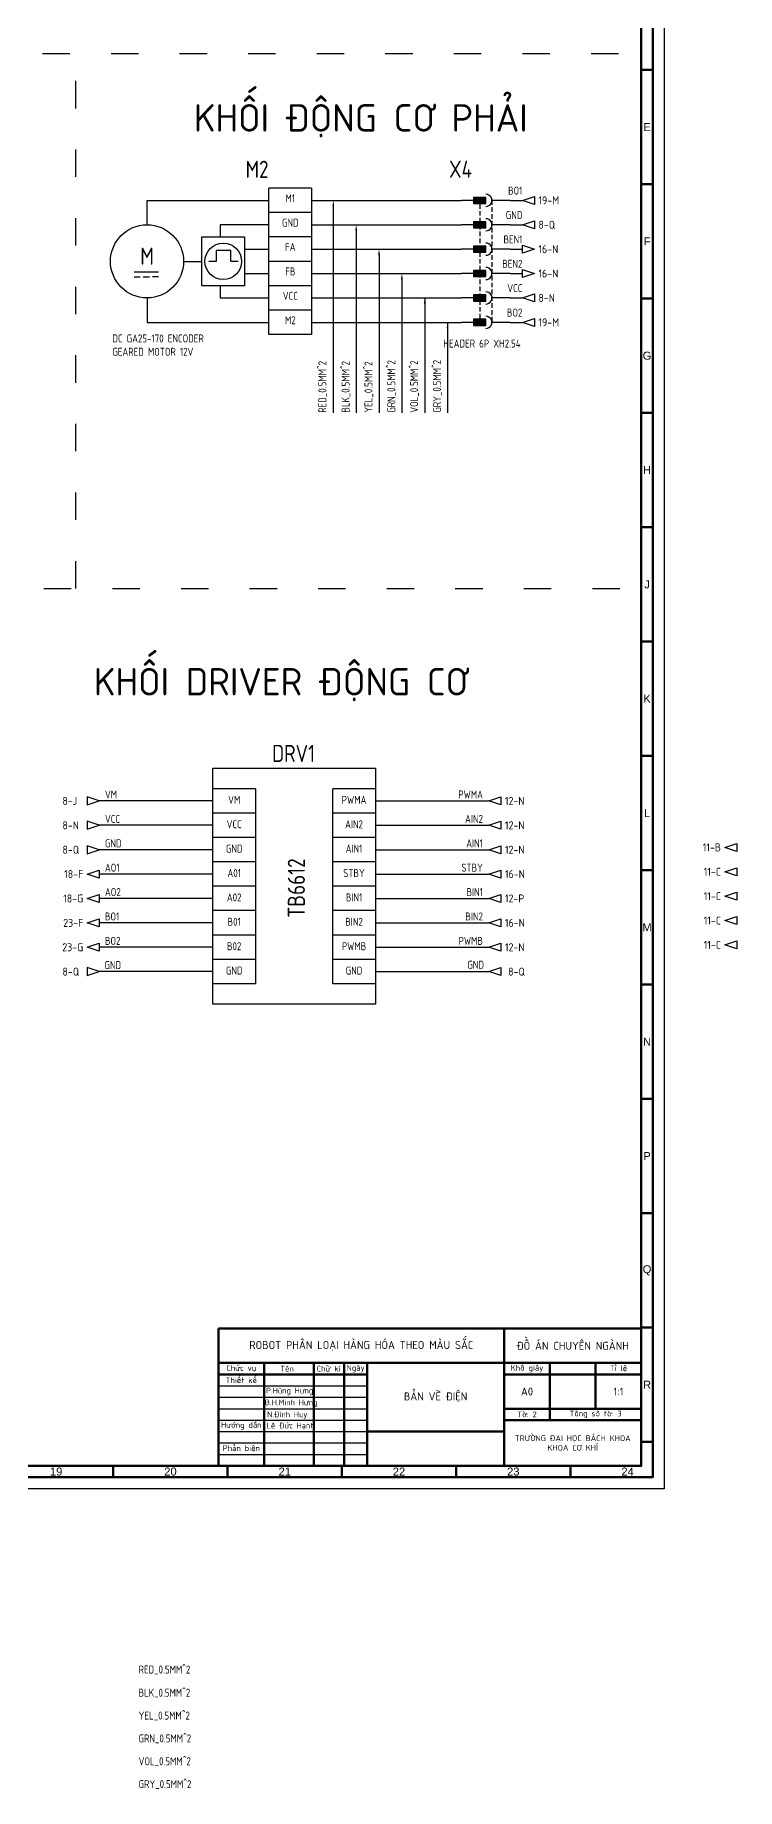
# Model space of a CAD drawing. Extents: x -73 to 5488, y -2262 to 3535.
# Drawn here: x 932 to 1239, y -662 to 105 of the extents above; entities that cross this region are included whole.
import ezdxf
from ezdxf.enums import TextEntityAlignment as Align

# ---------------------------------------------------------------- set-up
doc = ezdxf.new("R2010")
doc.units = 0
doc.linetypes.add('ACAD_ISO03W100', pattern=[30, 12, -18])
doc.linetypes.add('ACISOWELD', pattern=[3, 2, -1])
for name, color, linetype, lineweight in [('Khung_ten', 7, 'Continuous', 70), ('Lien dam 05', 2, 'Continuous', 50), ('Net dut025', 150, 'ACAD_ISO03W100', 25), ('Net khuat', 140, 'ACISOWELD', 25), ('Net manh', 200, 'Continuous', 25), ('Net_manh', 7, 'Continuous', 25), ('Text', 3, 'Continuous', 25)]:
    doc.layers.add(name, color=color, linetype=linetype, lineweight=lineweight)
for name, color, linetype in [('SYMS', 7, 'Continuous'), ('TAGS', 150, 'Continuous'), ('XREF', 7, 'Continuous')]:
    doc.layers.add(name, color=color, linetype=linetype)
doc.styles.add('3 ITALIC', font='tcvn+7284-2003i.ttf', dxfattribs={"height": 2.5})
doc.styles.add('Annotative', font='arial.ttf')
doc.styles.get("Standard").update_dxf_attribs({"font": 'isocp2.shx', "width": 0.9, "height": 3.5})
doc.styles.add('WD_IEC 3.5', font='isocp2.shx', dxfattribs={"width": 0.9, "height": 3.5})
doc.styles.add('WD_IEC_2.5mm', font='isocp2.shx', dxfattribs={"width": 0.9, "height": 2.5})

# ---------------------------------------------------------------- blocks, each defined once
blk = doc.blocks.new('VC01PJ')
for p, q in [((0, 2.5), (0, 5)), ((0, -5), (0, -1.25))]:
    blk.add_line(p, q)
blk.add_lwpolyline([(-0.63, 0), (0.62, 0), (0.62, 2.5), (-0.63, 2.5)], close=True)
blk.add_arc((0, 0), 1.25, 180, 0)
blk.add_solid([(-0.63, 2.5), (-0.63, 0), (0.62, 2.5), (0.62, 0)])
at = {"style": 'WD_IEC 3.5'}
for tag, p in [('INST', (-5.25, 8)), ('LOC', (-5.25, 5)), ('TAG1', (-5.25, 2)), ('DESC1', (-5.25, -5.6)), ('DESC2', (-5.25, -8.6)), ('DESC3', (-5.25, -11.6))]:
    blk.add_attdef(tag, text='', height=2.5, dxfattribs=at).set_placement(p, align=Align.RIGHT)
blk.add_attdef('TERM02', text='', height=2, rotation=90, dxfattribs=at).set_placement((-1, 5), align=Align.RIGHT)
at = {"style": 'WD_IEC 3.5', "flags": 1}
for tag, p, height in [('X2TERM02', (0, 5), 0.32), ('X2TERMDESC02', (0, 4.48), 0.32), ('MFG', (2.75, 4), 1.5), ('X4LINK', (-1.25, 1.25), 0.32), ('X1LINK', (1.25, 1.25), 0.32), ('CAT', (2.75, 1.5), 1.5), ('ASSYCODE', (2.75, -2.75), 1), ('FAMILY', (2.75, -4.25), 1), ('X8TERM01', (0, -5), 0.32), ('X8TERMDESC01', (0, -5.52), 0.32), ('CATDESC', (2.75, -5.75), 1)]:
    blk.add_attdef(tag, p, '', height=height, dxfattribs=at)
at = {"style": 'WD_IEC 3.5'}
blk.add_attdef('TERM01', (-1, -5), '', height=2, rotation=90, dxfattribs=at)
blk = doc.blocks.new('HA1S1')
blk.add_lwpolyline([(0, 1.25), (3.75, 0), (0, -1.25)], close=True)
at = {"style": 'WD_IEC 3.5'}
for tag, height, flags, p in [('WIRENO', 2.5, 8, (-1.25, 1)), ('SIGCODE', 1, 1, (5, 1.8))]:
    blk.add_attdef(tag, text='', height=height, dxfattribs=dict(at, flags=flags)).set_placement(p, align=Align.RIGHT)
at = {"style": 'WD_IEC 3.5', "flags": 1}
blk.add_attdef('X4TERM01', (0, 0), '', height=0.32, dxfattribs=at)
at = {"style": 'WD_IEC 3.5'}
blk.add_attdef('XREF', text='', height=2.5, dxfattribs=at).set_placement((5, 0), align=Align.MIDDLE_LEFT)
blk.add_attdef('DESC1', text='', height=2.5, dxfattribs=at).set_placement((-1.25, -1), align=Align.TOP_RIGHT)
blk = doc.blocks.new('HA1D1')
blk.add_lwpolyline([(0, 0), (3.75, 1.25), (3.75, -1.25)], close=True)
at = {"style": 'WD_IEC 3.5'}
for tag, height, flags, p in [('WIRENO', 2.5, 8, (-1.25, 1)), ('SIGCODE', 1, 1, (5, 1.8))]:
    blk.add_attdef(tag, text='', height=height, dxfattribs=dict(at, flags=flags)).set_placement(p, align=Align.RIGHT)
at = {"style": 'WD_IEC 3.5', "flags": 1}
blk.add_attdef('X4TERM01', (0, 0), '', height=0.32, dxfattribs=at)
at = {"style": 'WD_IEC 3.5'}
blk.add_attdef('XREF', text='', height=2.5, dxfattribs=at).set_placement((5, 0), align=Align.MIDDLE_LEFT)
blk.add_attdef('DESC1', text='', height=2.5, dxfattribs=at).set_placement((-1.25, -1), align=Align.TOP_RIGHT)
blk = doc.blocks.new('HA1S3')
blk.add_lwpolyline([(-3.75, 0), (0, 1.25), (0, -1.25)], close=True)
at = {"style": 'WD_IEC 3.5'}
blk.add_attdef('XREF', text='', height=2.5, dxfattribs=at).set_placement((-5, 0), align=Align.MIDDLE_RIGHT)
at = {"style": 'WD_IEC 3.5', "flags": 1}
blk.add_attdef('SIGCODE', text='', height=1, dxfattribs=at).set_placement((-2.5, 1.8), align=Align.RIGHT)
at = {"style": 'WD_IEC 3.5'}
for tag, p, height, flags in [('X1TERM01', (0, 0), 0.32, 1), ('WIRENO', (1.25, 1), 2.5, 8)]:
    blk.add_attdef(tag, p, '', height=height, dxfattribs=dict(at, flags=flags))
blk.add_attdef('DESC1', text='', height=2.5, dxfattribs=at).set_placement((1.25, -1), align=Align.TOP_LEFT)

msp = doc.modelspace()

# ---------------------------------------------------------------- linework, layer by layer
msp.add_lwpolyline([(17.76, -530.52), (17.76, 310.48), (1206.76, 310.48), (1206.76, -530.52), (17.76, -530.52)], close=True)
at = {"layer": 'Khung_ten'}
for p, q in [((1201.76, 89.98), (1196.76, 89.98)), ((1201.76, 39.98), (1196.76, 39.98)), ((1201.76, -10.02), (1196.76, -10.02)), ((1201.76, -60.02), (1196.76, -60.02)), ((1201.76, -110.02), (1196.76, -110.02)), ((1201.76, -160.02), (1196.76, -160.02)), ((1201.76, -210.02), (1196.76, -210.02)), ((1201.76, -260.02), (1196.76, -260.02)), ((1201.76, -310.02), (1196.76, -310.02)), ((1201.76, -360.02), (1196.76, -360.02)), ((1201.76, -410.02), (1196.76, -410.02)), ((1201.76, -460.02), (1196.76, -460.02)), ((1201.76, -460.02), (1196.76, -460.02)), ((1011.76, -520.52), (1011.76, -460.52)), ((1011.76, -460.52), (1196.76, -460.52)), ((1136.76, -520.52), (1136.76, -460.52)), ((1011.76, -475.52), (1196.76, -475.52)), ((1031.76, -475.52), (1031.76, -520.52)), ((1053.45, -475.52), (1053.45, -520.52)), ((1066.76, -475.52), (1066.76, -520.52)), ((1076.76, -475.52), (1076.76, -520.52)), ((1136.76, -475.52), (1156.76, -475.52)), ((1156.76, -475.52), (1156.76, -500.52)), ((1176.76, -475.52), (1176.76, -495.52)), ((1011.76, -480.52), (1076.76, -480.52)), ((1136.76, -480.52), (1196.76, -480.52)), ((1136.76, -495.52), (1196.76, -495.52)), ((1076.76, -505.52), (1136.76, -505.52)), ((1136.76, -500.52), (1196.76, -500.52)), ((1201.76, -510.02), (1196.76, -510.02)), ((965.76, -525.52), (965.76, -520.52)), ((1196.76, -520.52), (1011.76, -520.52)), ((1015.76, -525.52), (1015.76, -520.52)), ((1065.76, -525.52), (1065.76, -520.52)), ((1115.76, -525.52), (1115.76, -520.52)), ((1165.76, -525.52), (1165.76, -520.52)), ((1165.76, -525.52), (1201.76, -525.52))]:
    msp.add_line(p, q, dxfattribs=at)
for points in [[(29.76, -525.52), (1201.76, -525.52), (1201.76, 305.48), (29.76, 305.48)], [(34.76, -520.52), (1196.76, -520.52), (1196.76, 300.48), (34.76, 300.48)]]:
    msp.add_lwpolyline(points, close=True, dxfattribs=at)
at = {"layer": 'Net dut025'}
for p, q in [((34.76, 97.22), (1196.76, 97.22)), ((949.36, -136.82), (949.36, 97.22)), ((455.38, -136.82), (1196.76, -136.82))]:
    msp.add_line(p, q, dxfattribs=at)
at = {"layer": 'Net khuat'}
for p, q in [((1126.08, 34.26), (1126.08, -21.74)), ((1131.41, 32.93), (1131.41, -20.41))]:
    msp.add_line(p, q, dxfattribs=at)
at = {"layer": 'Net manh'}
for p, q in [((980.52, 32.93), (1033.86, 32.93)), ((980.52, 22.26), (980.52, 32.93)), ((1033.86, -25.74), (1033.86, 38.26)), ((1052.53, 38.26), (1033.86, 38.26)), ((1052.53, 38.26), (1052.53, -25.74)), ((1052.53, 32.93), (1118.08, 32.93)), ((1139.41, 32.93), (1144.74, 32.93)), ((1052.53, 27.59), (1033.86, 27.59)), ((1033.86, 22.26), (1012.52, 22.26)), ((1012.52, 22.26), (1012.52, 16.93)), ((1052.53, 16.93), (1033.86, 16.93)), ((1052.53, 22.26), (1118.08, 22.26)), ((1139.41, 22.26), (1144.74, 22.26)), ((1023.19, 11.59), (1033.86, 11.59)), ((1052.53, 11.59), (1118.08, 11.59)), ((1139.41, 11.59), (1144.74, 11.59)), ((974.85, 1.65), (985.51, 1.65)), ((996.52, 6.26), (1004.52, 6.26)), ((1023.19, 0.93), (1033.86, 0.93)), ((1052.53, 6.26), (1033.86, 6.26)), ((1052.53, 0.93), (1118.08, 0.93)), ((1139.41, 0.93), (1144.74, 0.93)), ((974.85, -0.49), (977.51, -0.49)), ((978.79, -0.49), (981.57, -0.49)), ((985.51, -0.49), (982.85, -0.49)), ((1012.52, -4.41), (1012.52, -9.74)), ((1052.53, -4.41), (1033.86, -4.41)), ((980.52, -9.74), (980.52, -20.41)), ((1012.52, -9.74), (1033.86, -9.74)), ((1052.53, -15.07), (1033.86, -15.07)), ((1052.53, -9.74), (1118.08, -9.74)), ((1139.41, -9.74), (1144.74, -9.74)), ((980.52, -20.41), (1033.86, -20.41)), ((1052.53, -20.41), (1118.08, -20.41)), ((1139.41, -20.41), (1144.74, -20.41)), ((1052.53, -25.74), (1033.86, -25.74)), ((1009.32, -229.71), (959.61, -229.71)), ((1027.99, -224.38), (1009.32, -224.38)), ((1027.99, -224.38), (1027.99, -235.05)), ((1061.74, -235.05), (1061.74, -224.38)), ((1080.4, -224.38), (1061.74, -224.38)), ((1080.4, -229.71), (1130.11, -229.71)), ((1027.99, -235.05), (1009.32, -235.05)), ((1027.99, -235.05), (1009.32, -235.05)), ((1027.99, -235.05), (1027.99, -245.71)), ((1080.4, -235.05), (1061.74, -235.05)), ((1061.74, -245.71), (1061.74, -235.05)), ((1080.4, -235.05), (1061.74, -235.05)), ((1009.32, -240.38), (959.61, -240.38)), ((1080.4, -240.38), (1130.11, -240.38)), ((1009.32, -251.05), (959.61, -251.05)), ((1027.99, -245.71), (1009.32, -245.71)), ((1027.99, -245.71), (1009.32, -245.71)), ((1027.99, -245.71), (1027.99, -256.38)), ((1080.4, -245.71), (1061.74, -245.71)), ((1061.74, -256.38), (1061.74, -245.71)), ((1080.4, -245.71), (1061.74, -245.71)), ((1080.4, -251.05), (1130.11, -251.05)), ((1027.99, -256.38), (1009.32, -256.38)), ((1027.99, -256.38), (1009.32, -256.38)), ((1027.99, -256.38), (1027.99, -267.05)), ((1080.4, -256.38), (1061.74, -256.38)), ((1061.74, -267.05), (1061.74, -256.38)), ((1080.4, -256.38), (1061.74, -256.38)), ((1009.32, -261.71), (959.61, -261.71)), ((1027.99, -267.05), (1009.32, -267.05)), ((1027.99, -267.05), (1009.32, -267.05)), ((1027.99, -267.05), (1027.99, -277.71)), ((1080.4, -267.05), (1061.74, -267.05)), ((1061.74, -277.71), (1061.74, -267.05)), ((1080.4, -267.05), (1061.74, -267.05)), ((1080.4, -261.71), (1130.11, -261.71)), ((1009.32, -272.38), (959.61, -272.38)), ((1080.4, -272.38), (1130.11, -272.38)), ((1009.32, -283.05), (959.61, -283.05)), ((1027.99, -277.71), (1009.32, -277.71)), ((1027.99, -277.71), (1009.32, -277.71)), ((1027.99, -277.71), (1027.99, -288.38)), ((1027.99, -277.71), (1027.99, -288.38)), ((1080.4, -277.71), (1061.74, -277.71)), ((1061.74, -288.38), (1061.74, -277.71)), ((1080.4, -277.71), (1061.74, -277.71)), ((1080.4, -283.05), (1130.11, -283.05)), ((1027.99, -288.38), (1009.32, -288.38)), ((1027.99, -288.38), (1009.32, -288.38)), ((1027.99, -288.38), (1027.99, -299.05)), ((1027.99, -288.38), (1027.99, -299.05)), ((1080.4, -288.38), (1061.74, -288.38)), ((1061.74, -299.05), (1061.74, -288.38)), ((1080.4, -288.38), (1061.74, -288.38)), ((1009.32, -293.71), (959.61, -293.71)), ((1027.99, -299.05), (1009.32, -299.05)), ((1027.99, -299.05), (1009.32, -299.05)), ((1027.99, -299.05), (1027.99, -309.71)), ((1027.99, -299.05), (1027.99, -309.71)), ((1080.4, -299.05), (1061.74, -299.05)), ((1061.74, -309.71), (1061.74, -299.05)), ((1080.4, -299.05), (1061.74, -299.05)), ((1080.4, -293.71), (1130.11, -293.71)), ((1009.32, -304.38), (959.61, -304.38)), ((1080.4, -304.38), (1130.11, -304.38)), ((1027.99, -309.71), (1009.32, -309.71)), ((1080.4, -309.71), (1061.74, -309.71))]:
    msp.add_line(p, q, dxfattribs=at)
at = {"layer": 'Net manh', "lineweight": 25}
for p, q in [((1017.15, 11.01), (1010.76, 11.01)), ((1010.76, 11.01), (1010.76, 6.22)), ((1017.15, 6.27), (1017.15, 11.01)), ((1010.76, 6.22), (1007.56, 6.22)), ((1020.35, 6.27), (1017.15, 6.27))]:
    msp.add_line(p, q, dxfattribs=at)
at = {"layer": 'Net manh'}
for points in [[(1023.19, 16.93), (1023.19, -4.41), (1004.52, -4.41), (1004.52, 16.93)], [(1009.32, -215.46), (1080.4, -215.46), (1080.4, -318.61), (1009.32, -318.61)]]:
    msp.add_lwpolyline(points, close=True, dxfattribs=at)
msp.add_circle((980.52, 6.26), 16, dxfattribs=at)
at = {"layer": 'Net manh', "lineweight": 25}
msp.add_circle((1013.86, 6.26), 8, dxfattribs=at)
at = {"layer": 'Net_manh', "color": 30, "true_color": 0xf26722}
for p, q in [((1011.76, -485.52), (1076.76, -485.52)), ((1011.76, -490.52), (1076.76, -490.52)), ((1011.76, -495.52), (1076.76, -495.52)), ((1011.76, -500.52), (1076.76, -500.52)), ((1011.76, -505.52), (1076.76, -505.52)), ((1011.76, -510.52), (1076.76, -510.52)), ((1011.76, -515.52), (1076.76, -515.52))]:
    msp.add_line(p, q, dxfattribs=at)
at = {"layer": 'SYMS'}
for p, q in [((1062.01, 30.43), (1062.01, -59.93)), ((1072.01, 19.76), (1072.01, -59.93)), ((1082.01, 9.09), (1082.01, -59.93)), ((1092.01, -1.57), (1092.01, -59.93)), ((1102.01, -9.74), (1102.01, -59.93)), ((1112.01, -20.41), (1112.01, -59.93))]:
    msp.add_line(p, q, dxfattribs=at)
for points in [[(1061.59, 30.43), (1062.01, 32.93), (1062.42, 30.43)], [(1071.59, 19.76), (1072.01, 22.26), (1072.42, 19.76)], [(1081.59, 9.09), (1082.01, 11.59), (1082.42, 9.09)], [(1091.59, -1.57), (1092.01, 0.93), (1092.42, -1.57)], [(1101.59, -12.24), (1102.01, -9.74), (1102.42, -12.24)], [(1111.59, -22.91), (1112.01, -20.41), (1112.42, -22.91)]]:
    msp.add_solid(points, dxfattribs=at)

# ---------------------------------------------------------------- block references
at = {"layer": 'Net manh', "xscale": 2.13333866664, "yscale": 2.13333866664, "zscale": 2.13333866664, "rotation": 89.99999999999997}
for p in [(1128.74, 32.93), (1128.74, 22.26), (1128.74, 11.59), (1128.74, 0.93), (1128.74, -9.74), (1128.74, -20.41)]:
    msp.add_blockref('VC01PJ', p, dxfattribs=at)
at = {"layer": 'SYMS'}
ref = msp.add_blockref('HA1D1', (1144.74, 32.93), dxfattribs=dict(at, xscale=1.4, yscale=1.4, zscale=1.4))
ref.add_attrib('XREF', '19-M', dxfattribs={"layer": 'XREF', "height": 3.5, "style": 'WD_IEC 3.5'}).set_placement((1151.74, 32.93), align=Align.MIDDLE_LEFT)
ref = msp.add_blockref('HA1D1', (1144.74, 22.26), dxfattribs=dict(at, xscale=1.4, yscale=1.4, zscale=1.4))
ref.add_attrib('XREF', '8-Q', dxfattribs={"layer": 'XREF', "height": 3.5, "style": 'WD_IEC 3.5'}).set_placement((1151.74, 22.26), align=Align.MIDDLE_LEFT)
ref = msp.add_blockref('HA1S1', (1144.74, 11.59), dxfattribs=dict(at, xscale=1.4, yscale=1.4, zscale=1.4))
ref.add_attrib('XREF', '16-N', dxfattribs={"layer": 'XREF', "height": 3.5, "style": 'WD_IEC 3.5'}).set_placement((1151.74, 11.59), align=Align.MIDDLE_LEFT)
ref = msp.add_blockref('HA1S1', (1144.74, 0.93), dxfattribs=dict(at, xscale=1.4, yscale=1.4, zscale=1.4))
ref.add_attrib('XREF', '16-N', dxfattribs={"layer": 'XREF', "height": 3.5, "style": 'WD_IEC 3.5'}).set_placement((1151.74, 0.93), align=Align.MIDDLE_LEFT)
ref = msp.add_blockref('HA1D1', (1144.74, -9.74), dxfattribs=dict(at, xscale=1.4, yscale=1.4, zscale=1.4))
ref.add_attrib('XREF', '8-N', dxfattribs={"layer": 'XREF', "height": 3.5, "style": 'WD_IEC 3.5'}).set_placement((1151.74, -9.74), align=Align.MIDDLE_LEFT)
ref = msp.add_blockref('HA1D1', (1144.74, -20.41), dxfattribs=dict(at, xscale=1.4, yscale=1.4, zscale=1.4))
ref.add_attrib('XREF', '19-M', dxfattribs={"layer": 'XREF', "height": 3.5, "style": 'WD_IEC 3.5'}).set_placement((1151.74, -20.41), align=Align.MIDDLE_LEFT)
ref = msp.add_blockref('HA1D1', (959.61, -229.71), dxfattribs=dict(at, xscale=-1.4, yscale=1.4, zscale=1.4))
ref.add_attrib('XREF', '8-J', dxfattribs={"layer": 'XREF', "height": 3.5, "style": 'WD_IEC 3.5'}).set_placement((943.51, -229.71), align=Align.MIDDLE_LEFT)
ref = msp.add_blockref('HA1D1', (1130.11, -229.71), dxfattribs=dict(at, xscale=1.4, yscale=1.4, zscale=1.4))
ref.add_attrib('XREF', '12-N', dxfattribs={"layer": 'XREF', "height": 3.5, "style": 'WD_IEC 3.5'}).set_placement((1137.11, -229.71), align=Align.MIDDLE_LEFT)
ref = msp.add_blockref('HA1D1', (959.61, -240.38), dxfattribs=dict(at, xscale=-1.4, yscale=1.4, zscale=1.4))
ref.add_attrib('XREF', '8-N', dxfattribs={"layer": 'XREF', "height": 3.5, "style": 'WD_IEC 3.5'}).set_placement((943.51, -240.38), align=Align.MIDDLE_LEFT)
ref = msp.add_blockref('HA1D1', (1130.11, -240.38), dxfattribs=dict(at, xscale=1.4, yscale=1.4, zscale=1.4))
ref.add_attrib('XREF', '12-N', dxfattribs={"layer": 'XREF', "height": 3.5, "style": 'WD_IEC 3.5'}).set_placement((1137.11, -240.38), align=Align.MIDDLE_LEFT)
ref = msp.add_blockref('HA1D1', (959.61, -251.05), dxfattribs=dict(at, xscale=-1.4, yscale=1.4, zscale=1.4))
ref.add_attrib('XREF', '8-Q', dxfattribs={"layer": 'XREF', "height": 3.5, "style": 'WD_IEC 3.5'}).set_placement((943.51, -251.05), align=Align.MIDDLE_LEFT)
ref = msp.add_blockref('HA1D1', (1130.11, -251.05), dxfattribs=dict(at, xscale=1.4, yscale=1.4, zscale=1.4))
ref.add_attrib('XREF', '12-N', dxfattribs={"layer": 'XREF', "height": 3.5, "style": 'WD_IEC 3.5'}).set_placement((1137.11, -251.05), align=Align.MIDDLE_LEFT)
ref = msp.add_blockref('HA1S3', (1238.59, -250.03), dxfattribs=dict(at, xscale=1.4, yscale=1.4, zscale=1.4))
ref.add_attrib('XREF', '11-B', dxfattribs={"layer": 'XREF', "height": 3.5, "style": 'WD_IEC 3.5'}).set_placement((1231.59, -250.03), align=Align.MIDDLE_RIGHT)
ref = msp.add_blockref('HA1S3', (959.61, -261.71), dxfattribs=dict(at, xscale=1.4, yscale=1.4, zscale=1.4))
ref.add_attrib('XREF', '18-F', dxfattribs={"layer": 'XREF', "height": 3.5, "style": 'WD_IEC 3.5'}).set_placement((952.61, -261.71), align=Align.MIDDLE_RIGHT)
ref = msp.add_blockref('HA1D1', (1130.11, -261.71), dxfattribs=dict(at, xscale=1.4, yscale=1.4, zscale=1.4))
ref.add_attrib('XREF', '16-N', dxfattribs={"layer": 'XREF', "height": 3.5, "style": 'WD_IEC 3.5'}).set_placement((1137.11, -261.71), align=Align.MIDDLE_LEFT)
ref = msp.add_blockref('HA1S3', (1238.59, -260.7), dxfattribs=dict(at, xscale=1.4, yscale=1.4, zscale=1.4))
ref.add_attrib('XREF', '11-C', dxfattribs={"layer": 'XREF', "height": 3.5, "style": 'WD_IEC 3.5'}).set_placement((1231.59, -260.7), align=Align.MIDDLE_RIGHT)
ref = msp.add_blockref('HA1S3', (959.61, -272.38), dxfattribs=dict(at, xscale=1.4, yscale=1.4, zscale=1.4))
ref.add_attrib('XREF', '18-G', dxfattribs={"layer": 'XREF', "height": 3.5, "style": 'WD_IEC 3.5'}).set_placement((952.61, -272.38), align=Align.MIDDLE_RIGHT)
ref = msp.add_blockref('HA1D1', (1130.11, -272.38), dxfattribs=dict(at, xscale=1.4, yscale=1.4, zscale=1.4))
ref.add_attrib('XREF', '12-P', dxfattribs={"layer": 'XREF', "height": 3.5, "style": 'WD_IEC 3.5'}).set_placement((1137.11, -272.38), align=Align.MIDDLE_LEFT)
ref = msp.add_blockref('HA1S3', (1238.59, -271.37), dxfattribs=dict(at, xscale=1.4, yscale=1.4, zscale=1.4))
ref.add_attrib('XREF', '11-C', dxfattribs={"layer": 'XREF', "height": 3.5, "style": 'WD_IEC 3.5'}).set_placement((1231.59, -271.37), align=Align.MIDDLE_RIGHT)
ref = msp.add_blockref('HA1S3', (959.61, -283.05), dxfattribs=dict(at, xscale=1.4, yscale=1.4, zscale=1.4))
ref.add_attrib('XREF', '23-F', dxfattribs={"layer": 'XREF', "height": 3.5, "style": 'WD_IEC 3.5'}).set_placement((952.61, -283.05), align=Align.MIDDLE_RIGHT)
ref = msp.add_blockref('HA1D1', (1130.11, -283.05), dxfattribs=dict(at, xscale=1.4, yscale=1.4, zscale=1.4))
ref.add_attrib('XREF', '16-N', dxfattribs={"layer": 'XREF', "height": 3.5, "style": 'WD_IEC 3.5'}).set_placement((1137.11, -283.05), align=Align.MIDDLE_LEFT)
ref = msp.add_blockref('HA1S3', (1238.59, -282.03), dxfattribs=dict(at, xscale=1.4, yscale=1.4, zscale=1.4))
ref.add_attrib('XREF', '11-C', dxfattribs={"layer": 'XREF', "height": 3.5, "style": 'WD_IEC 3.5'}).set_placement((1231.59, -282.03), align=Align.MIDDLE_RIGHT)
ref = msp.add_blockref('HA1S3', (1238.59, -292.7), dxfattribs=dict(at, xscale=1.4, yscale=1.4, zscale=1.4))
ref.add_attrib('XREF', '11-C', dxfattribs={"layer": 'XREF', "height": 3.5, "style": 'WD_IEC 3.5'}).set_placement((1231.59, -292.7), align=Align.MIDDLE_RIGHT)
ref = msp.add_blockref('HA1S3', (959.61, -293.71), dxfattribs=dict(at, xscale=1.4, yscale=1.4, zscale=1.4))
ref.add_attrib('XREF', '23-G', dxfattribs={"layer": 'XREF', "height": 3.5, "style": 'WD_IEC 3.5'}).set_placement((952.61, -293.71), align=Align.MIDDLE_RIGHT)
ref = msp.add_blockref('HA1D1', (1130.11, -293.71), dxfattribs=dict(at, xscale=1.4, yscale=1.4, zscale=1.4))
ref.add_attrib('XREF', '12-N', dxfattribs={"layer": 'XREF', "height": 3.5, "style": 'WD_IEC 3.5'}).set_placement((1137.11, -293.71), align=Align.MIDDLE_LEFT)
ref = msp.add_blockref('HA1D1', (959.61, -304.38), dxfattribs=dict(at, xscale=-1.4, yscale=1.4, zscale=1.4))
ref.add_attrib('XREF', '8-Q', dxfattribs={"layer": 'XREF', "height": 3.5, "style": 'WD_IEC 3.5'}).set_placement((943.51, -304.38), align=Align.MIDDLE_LEFT)
ref = msp.add_blockref('HA1D1', (1130.11, -304.38), dxfattribs=dict(at, xscale=1.4, yscale=1.4, zscale=1.4))
ref.add_attrib('XREF', '8-Q', dxfattribs={"layer": 'XREF', "height": 3.5, "style": 'WD_IEC 3.5'}).set_placement((1138.51, -304.38), align=Align.MIDDLE_LEFT)

# ---------------------------------------------------------------- texts
at = {"layer": 'Khung_ten', "attachment_point": 5, "style": 'Annotative'}
for s, insert, char_height, width in [('E', (1199.26, 64.98), 3.5, 5), ('F', (1199.26, 14.98), 3.5, 5), ('G', (1199.26, -35.02), 3.5, 5), ('H', (1199.26, -85.02), 3.5, 5), ('J', (1199.26, -135.02), 3.5, 5), ('K', (1199.26, -185.02), 3.5, 5), ('L', (1199.26, -235.02), 3.5, 5), ('M', (1199.26, -285.02), 3.5, 5), ('N', (1199.26, -335.02), 3.5, 5), ('P', (1199.26, -385.02), 3.5, 5), ('Q', (1199.26, -435.02), 3.5, 5), ('{\\fTCVN 7284|b0|i0|c0|p34;ROBOT PHÂN LOẠI HÀNG HÓA THEO MÀU SẮC}', (1074.26, -468.02), 3.5, 125), ('{\\fTCVN 7284|b0|i0|c0|p34;ĐỒ ÁN CHUYÊN NGÀNH}', (1166.76, -468.02), 3.5, 60), ('{\\fTCVN 7284|b0|i0|c0|p34;Khổ giấy}', (1146.76, -478.02), 2.5, 20), ('{\\fTCVN 7284|b0|i0|c0|p34;Thiết kế}', (1021.76, -483.02), 2.5, 20), ('{\\fTCVN 7284|b0|i0|c0|p34;Chức vụ}', (1021.76, -478.02), 2.5, 20), ('{\\fTCVN 7284|b0|i0|c0|p34;Tên}', (1041.76, -478.02), 2.5, 20), ('{\\fTCVN 7284|b0|i0|c0|p34;Chữ kí}', (1059.96, -478.02), 2.5, 15), ('{\\fTCVN 7284|b0|i0|c0|p34;Ngày}', (1071.76, -478.02), 2.5, 10), ('{\\fTCVN 7284|b0|i0|c0|p34;Tỉ lệ}', (1186.76, -478.02), 2.5, 20), ('{\\fTCVN 7284|b0|i0|c0|p34;BẢN VẼ ĐIỆN}', (1106.76, -490.52), 3.5, 60), ('{\\fTCVN 7284|b0|i0|c0|p34;A0}', (1146.76, -488.02), 3.5, 20), ('{\\fTCVN 7284|b0|i0|c0|p34;1:1}', (1186.76, -488.02), 3.5, 20), ('R', (1199.26, -485.02), 3.5, 5), ('{\\fTCVN 7284|b0|i0|c0|p34;Tờ: 2}', (1146.76, -498.02), 2.5, 20), ('{\\fTCVN 7284|b0|i0|c0|p34;Tổng số tờ: 3}', (1176.76, -498.02), 2.5, 40), ('{\\fTCVN 7284|b0|i0|c0|p34;Hướng dẫn}', (1021.76, -503.02), 2.5, 20), ('{\\fTCVN 7284|b0|i0|c0|p34;Phản biện}', (1021.76, -513.02), 2.5, 20), ('{\\fTCVN 7284|b0|i0|c0|p34;TRƯỜNG ĐẠI HỌC BÁCH KHOA\\PKHOA CƠ KHÍ}', (1166.76, -510.52), 2.5, 60), ('19', (940.76, -523.02), 3.5, 50), ('\\pxt11;20', (990.76, -523.02), 3.5, 50), ('21', (1040.76, -523.02), 3.5, 50), ('22', (1090.76, -523.02), 3.5, 50), ('23', (1140.76, -523.02), 3.5, 50), ('24', (1190.76, -523.02), 3.5, 50)]:
    msp.add_mtext(s, dxfattribs=dict(at, insert=insert, char_height=char_height, width=width))
at = {"layer": 'Lien dam 05', "char_height": 12, "attachment_point": 5, "style": '3 ITALIC'}
for s, width, insert in [('KHỐI ĐỘNG CƠ PHẢI', 178.5, (1074.04, 67.73)), ('KHỐI DRIVER ĐỘNG CƠ', 241.5, (1039.11, -178.86))]:
    msp.add_mtext_dynamic_manual_height_columns(s, width=width, gutter_width=24.5, heights=[0], dxfattribs=dict(at, insert=insert))
at = {"layer": 'Net manh', "insert": (980.52, 8.53), "char_height": 7.5, "attachment_point": 5, "style": 'WD_IEC 3.5'}
msp.add_mtext_dynamic_manual_height_columns('M', width=16.8012, gutter_width=24.5, heights=[0], dxfattribs=at)
at = {"layer": 'SYMS', "style": 'WD_IEC_2.5mm', "width": 0.9}
for s, p in [('RED_0.5MM^ 2', (1058.99, -59.93)), ('BLK_0.5MM^ 2', (1069.13, -59.93)), ('YEL_0.5MM^ 2', (1079.13, -59.93)), ('GRN_0.5MM^ 2', (1089.13, -59.93)), ('VOL_0.5MM^ 2', (1099.13, -59.93)), ('GRY_0.5MM^ 2', (1109.13, -59.93))]:
    msp.add_text(s, height=3.5, rotation=90, dxfattribs=at).set_placement(p)
for s, p in [('RED_0.5MM^ 2', (976.83, -611.34)), ('BLK_0.5MM^ 2', (976.83, -621.48)), ('YEL_0.5MM^ 2', (976.83, -631.48)), ('GRN_0.5MM^ 2', (976.83, -641.48)), ('VOL_0.5MM^ 2', (976.83, -651.48)), ('GRY_0.5MM^ 2', (976.83, -661.48))]:
    msp.add_text(s, height=3.5, dxfattribs=at).set_placement(p)
at = {"layer": 'SYMS', "char_height": 2.5, "attachment_point": 1, "style": 'WD_IEC 3.5'}
for s, width, heights, insert in [('{\\fTCVN 7284|b0|i0|c0|p34;P.Hùng Hưng}', 20, [5], (1032.59, -486.35)), ('{\\fTCVN 7284|b0|i0|c0|p34;B.H.Minh Hưng}', 24.504, [5.29], (1032.06, -491.52)), ('{\\fTCVN 7284|b0|i0|c0|p34;N.Đình Huy}', 20, [5], (1033.07, -496.77)), ('{\\fTCVN 7284|b0|i0|c0|p34;Lê Đức Hạnh}', 20, [5], (1032.84, -501.64))]:
    msp.add_mtext_dynamic_manual_height_columns(s, width=width, gutter_width=17.5, heights=heights, dxfattribs=dict(at, insert=insert))
at = {"layer": 'TAGS', "char_height": 7.5, "attachment_point": 4, "style": 'WD_IEC 3.5'}
for s, insert in [('M2', (1023.62, 46.52)), ('X4', (1112.67, 46.56)), ('DRV1', (1035.28, -208.94))]:
    msp.add_mtext_dynamic_manual_height_columns(s, width=21, gutter_width=24.5, heights=[0], dxfattribs=dict(at, insert=insert))
at = {"layer": 'TAGS', "char_height": 3.5}
for s, width, insert, attachment_point in [('DC GA25-170 ENCODER GEARED MOTOR 12V', 48.8735, (965.33, -30.37), 4), ('\\pxqj;HEADER 6P XH2.54', 44.4296, (1132.4, -29.69), 5)]:
    msp.add_mtext_dynamic_manual_height_columns(s, width=width, gutter_width=24.5, heights=[0], dxfattribs=dict(at, insert=insert, attachment_point=attachment_point))
at = {"layer": 'TAGS', "insert": (1045.84, -267.8), "char_height": 7.5, "attachment_point": 5, "rotation": 90, "style": 'WD_IEC 3.5'}
msp.add_mtext_dynamic_manual_height_columns('TB6612', width=10.5, gutter_width=24.5, heights=[0], dxfattribs=at)
at = {"layer": 'Text', "char_height": 3.5, "attachment_point": 6, "style": 'WD_IEC 3.5'}
for s, heights, insert in [('BO1', [0], (1144.74, 37.19)), ('GND', [5.51], (1144.74, 26.53)), ('BEN1', [0], (1144.74, 15.86)), ('BEN2', [0], (1144.74, 5.19)), ('VCC', [6.87], (1144.74, -5.47)), ('BO2', [0], (1144.74, -16.14))]:
    msp.add_mtext_dynamic_manual_height_columns(s, width=32.0001, gutter_width=37.33, heights=heights, dxfattribs=dict(at, insert=insert))
at = {"layer": 'Text', "char_height": 3.5}
for s, width, gutter_width, insert, attachment_point in [('\\pxqc;M1', 18.6667, 26.67, (1033.86, 35.59), 1), ('\\pxqc;GND', 18.6667, 26.67, (1033.86, 24.93), 1), ('\\pxqc;FA', 18.6667, 26.67, (1033.86, 14.26), 1), ('\\pxqc;FB', 18.6667, 26.67, (1033.86, 3.59), 1), ('\\pxqc;VCC', 18.6667, 26.67, (1033.86, -7.07), 1), ('\\pxqc;M2', 18.6667, 26.67, (1033.86, -17.74), 1), ('VM', 21, 24.5, (962.11, -226.91), 4), ('\\pxqc;VM', 18.6667, 26.67, (1009.32, -227.5), 1), ('\\pxqc;PWMA', 18.6667, 26.67, (1061.74, -227.5), 1), ('PWMA', 21, 24.5, (1127.47, -226.91), 6), ('VCC', 21, 24.5, (962.11, -237.58), 4), ('AIN2', 21, 24.5, (1127.47, -237.58), 6), ('\\pxqc;VCC', 18.6667, 26.67, (1009.32, -238.17), 1), ('\\pxqc;AIN2', 18.6667, 26.67, (1061.74, -238.17), 1), ('GND', 21, 24.5, (962.11, -248.25), 4), ('\\pxqc;GND', 18.6667, 26.67, (1009.32, -248.83), 1), ('\\pxqc;AIN1', 18.6667, 26.67, (1061.74, -248.83), 1), ('AIN1', 21, 24.5, (1127.47, -248.25), 6), ('AO1', 21, 24.5, (962.11, -258.91), 4), ('\\pxqc;A01', 18.6667, 26.67, (1009.32, -259.5), 1), ('\\pxqc;STBY', 18.6667, 26.67, (1061.74, -259.5), 1), ('STBY', 21, 24.5, (1127.47, -258.91), 6), ('AO2', 21, 24.5, (962.11, -269.58), 4), ('BIN1', 21, 24.5, (1127.47, -269.58), 6), ('\\pxqc;A02', 18.6667, 26.67, (1009.32, -270.17), 1), ('\\pxqc;BIN1', 18.6667, 26.67, (1061.74, -270.17), 1), ('BO1', 21, 24.5, (962.11, -280.25), 4), ('\\pxqc;B01', 18.6667, 26.67, (1009.32, -280.83), 1), ('\\pxqc;BIN2', 18.6667, 26.67, (1061.74, -280.83), 1), ('BIN2', 21, 24.5, (1127.47, -280.25), 6), ('BO2', 21, 24.5, (962.11, -290.91), 4), ('PWMB', 21, 24.5, (1127.47, -290.91), 6), ('\\pxqc;B02', 18.6667, 26.67, (1009.32, -291.5), 1), ('\\pxqc;PWMB', 18.6667, 26.67, (1061.74, -291.5), 1), ('GND', 21, 24.5, (961.89, -301.52), 4), ('\\pxqc;GND', 18.6667, 26.67, (1009.32, -302.17), 1), ('\\pxqc;GND', 18.6667, 26.67, (1061.74, -302.17), 1), ('GND', 21, 24.5, (1120.63, -301.39), 4)]:
    msp.add_mtext_dynamic_manual_height_columns(s, width=width, gutter_width=gutter_width, heights=[0], dxfattribs=dict(at, insert=insert, attachment_point=attachment_point))

doc.saveas('drawing.dxf')
